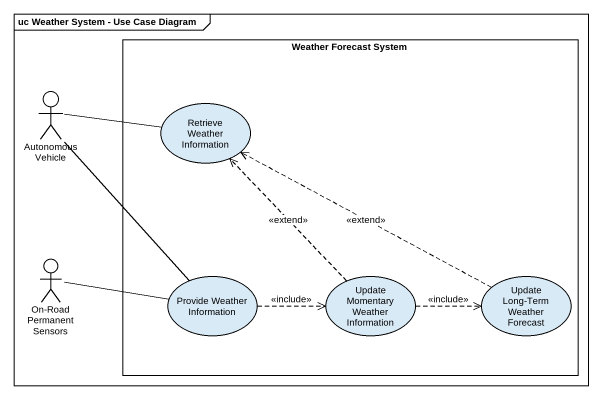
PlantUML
@startuml
mainframe uc Weather System - Use Case Diagram
rectangle "Weather Forecast System" as Weather_Forecast_System {
  usecase "Retrieve Weather Information" as Retrieve_Weather_Information
  usecase "Provide Weather Information" as Provide_Weather_Information
  usecase "Update Momentary Weather Information" as Update_Momentary_Weather
  usecase "Update Long-Term Weather Forecast" as Update_Long_Term_Weather
}
actor "Autonomous Vehicle" as Autonomous_Vehicle
actor "On-Road Permanent Sensors" as On_Road_Permanent_Sensors
Autonomous_Vehicle -right- Retrieve_Weather_Information
Autonomous_Vehicle -- Provide_Weather_Information
On_Road_Permanent_Sensors -right- Provide_Weather_Information
Provide_Weather_Information .right.> Update_Momentary_Weather : <<include>>
Update_Momentary_Weather .up.> Retrieve_Weather_Information : <<extend>>
Update_Momentary_Weather .right.> Update_Long_Term_Weather : <<include>>
Update_Long_Term_Weather .left.> Retrieve_Weather_Information : <<extend>>
@enduml
